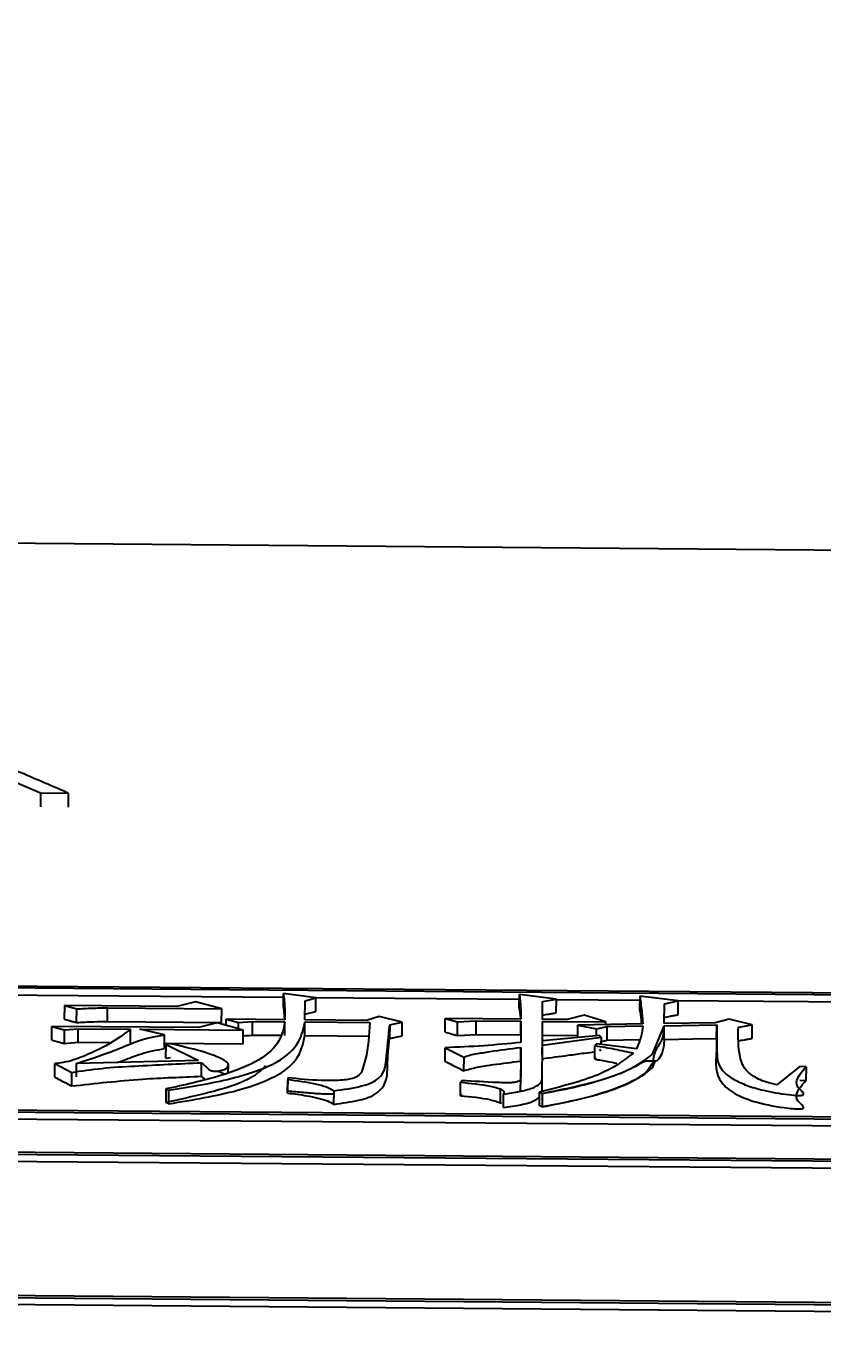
# Model space of a CAD drawing. Header units: millimetres. Extents: x 1726 to 4771, y 590 to 2743.
# Drawn here: x 2478.4 to 2483.99, y 2335.73 to 2344.85 of the extents above; entities that cross this region are included whole.
import ezdxf

# ---------------------------------------------------------------- set-up
doc = ezdxf.new("R2010")
doc.units = ezdxf.units.MM
doc.layers.add('AM_5', color=3, linetype='Continuous', lineweight=25)
doc.styles.add('SLDTEXTSTYLE1', font='txt.shx', dxfattribs={"width": 0.7, "bigfont": 'gbcbig.shx'})
doc.dimstyles.new('SLDDIMSTYLE12$0', dxfattribs={"dimtxt": 12, "dimasz": 10, "dimexe": 0, "dimexo": 0.0625, "dimgap": 0.875, "dimtad": 1, "dimdec": 1, "dimlfac": 1.8, "dimrnd": 1e-09, "dimzin": 12, "dimdsep": 46, "dimtxsty": 'SLDTEXTSTYLE1', "dimcen": 0.09, "dimdle": 8.16, "dimclrd": 3, "dimclre": 3, "dimadec": 0, "dimazin": 3, "dimtfac": 1, "dimtdec": 1, "dimtofl": 0, "dimtmove": 0, "dimatfit": 3, "dimfxl": 0, "dimfrac": 2, "dimtolj": 1, "dimlwd": 5, "dimlwe": 5, "dimarcsym": 0})

# ---------------------------------------------------------------- blocks, each defined once
blk = doc.blocks.new('*D50')
at = {"layer": 'AM_5', "color": 3, "lineweight": 5, "transparency": 16777216}
blk.add_line((2709.5179, 2483.6796), (2315.1182, 2483.6796), dxfattribs=at)
at = {"layer": 'AM_5', "color": 3, "linetype": 'Continuous', "lineweight": 5, "transparency": 16777216}
for p, q in [((2315.1182, 2473.6796), (2315.1182, 2159.8939)), ((2721.1936, 2149.8939), (2315.1182, 2149.8939))]:
    blk.add_line(p, q, dxfattribs=at)
at = {"layer": 'AM_5', "color": 3, "transparency": 16777216}
for points in [[(2313.4515, 2473.6796), (2316.7848, 2473.6796), (2315.1182, 2483.6796)], [(2313.4515, 2159.8939), (2316.7848, 2159.8939), (2315.1182, 2149.8939)]]:
    blk.add_solid(points, dxfattribs=at)
at = {"layer": 'Defpoints', "color": 0, "transparency": 16777216}
for p in [(2709.5804, 2483.6796), (2315.1182, 2149.8939), (2721.2561, 2149.8939)]:
    blk.add_point(p, dxfattribs=at)
at = {"layer": 'AM_5', "color": 0, "transparency": 16777216, "insert": (2300.5289, 2316.7867), "char_height": 12, "attachment_point": 5, "rotation": 90, "style": 'SLDTEXTSTYLE1'}
blk.add_mtext('\\A1;{\\H2.28571x;335}', dxfattribs=at)

msp = doc.modelspace()

# ---------------------------------------------------------------- linework, layer by layer
at = {"color": 7, "linetype": 'Continuous', "lineweight": 25}
for p, q in [((2490.1319, 2341.1208), (2462.6019, 2341.3507)), ((2478.2046, 2339.5973), (2478.5, 2339.4706)), ((2478.5, 2339.4706), (2478.6951, 2339.469)), ((2478.6951, 2339.469), (2478.6943, 2339.3715)), ((2493.1205, 2337.9919), (2471.1383, 2338.1752)), ((2493.0705, 2337.9795), (2471.1882, 2338.1619)), ((2477.1689, 2338.0641), (2480.204, 2338.0388)), ((2480.2034, 2337.9676), (2480.2042, 2338.0634)), ((2480.4313, 2338.0333), (2480.2042, 2338.0634)), ((2481.8584, 2337.9622), (2481.8592, 2338.058)), ((2482.1187, 2338.0249), (2481.8592, 2338.058)), ((2482.7029, 2338.0453), (2482.7021, 2337.9495)), ((2482.9732, 2338.0121), (2482.7029, 2338.0453)), ((2478.6679, 2337.9799), (2478.667, 2337.8842)), ((2478.6679, 2337.9799), (2478.7543, 2337.9563)), ((2479.4575, 2337.9733), (2478.6679, 2337.9799)), ((2478.7535, 2337.8607), (2478.7543, 2337.9563)), ((2478.9699, 2337.8675), (2478.9707, 2337.9631)), ((2478.9707, 2337.9631), (2479.7711, 2337.9564)), ((2479.5874, 2338.0064), (2479.4575, 2337.9733)), ((2479.7711, 2337.9564), (2479.5874, 2338.0064)), ((2479.7703, 2337.8608), (2479.7711, 2337.9564)), ((2480.2034, 2337.9676), (2480.2114, 2337.8809)), ((2480.355, 2337.8797), (2480.3555, 2338.0141)), ((2480.3555, 2338.0141), (2480.4313, 2338.0333)), ((2480.4021, 2338.0372), (2481.8589, 2338.025)), ((2480.4304, 2337.9375), (2480.4313, 2338.0333)), ((2482.0209, 2337.8832), (2482.0213, 2338.0087)), ((2482.0213, 2338.0087), (2482.1187, 2338.0249)), ((2482.1179, 2337.9291), (2482.1187, 2338.0249)), ((2482.1187, 2338.0229), (2482.7027, 2338.018)), ((2482.8753, 2337.853), (2482.8758, 2337.9931)), ((2482.8758, 2337.9931), (2482.9732, 2338.0121)), ((2482.9416, 2338.016), (2484.7522, 2338.0009)), ((2482.9724, 2337.9164), (2482.9732, 2338.0121)), ((2478.9699, 2337.8675), (2479.7703, 2337.8608)), ((2479.7383, 2337.8589), (2479.6084, 2337.8251)), ((2479.9221, 2337.8079), (2479.7383, 2337.8589)), ((2479.803, 2337.8409), (2479.8033, 2337.8843)), ((2479.8033, 2337.8843), (2479.8898, 2337.8605)), ((2480.2144, 2337.8809), (2479.8033, 2337.8843)), ((2479.8894, 2337.8169), (2479.8898, 2337.8605)), ((2479.8898, 2337.8605), (2479.9872, 2337.8684)), ((2479.9863, 2337.7728), (2479.9872, 2337.8684)), ((2479.9872, 2337.8684), (2480.2143, 2337.8665)), ((2480.2135, 2337.7709), (2480.2143, 2337.8665)), ((2480.3541, 2337.7698), (2480.3549, 2337.8653)), ((2480.3549, 2337.8653), (2480.8092, 2337.8615)), ((2480.7877, 2337.8761), (2480.355, 2337.8797)), ((2480.8743, 2337.9042), (2480.7877, 2337.8761)), ((2481.0364, 2337.8625), (2480.8743, 2337.9042)), ((2480.9498, 2337.8459), (2481.0364, 2337.8625)), ((2481.0356, 2337.767), (2481.0364, 2337.8625)), ((2481.3386, 2337.7933), (2481.3394, 2337.8888)), ((2481.3394, 2337.8888), (2481.4259, 2337.865)), ((2481.8694, 2337.8844), (2481.3394, 2337.8888)), ((2481.425, 2337.7695), (2481.4259, 2337.865)), ((2481.4259, 2337.865), (2481.5557, 2337.8726)), ((2481.5549, 2337.7771), (2481.5557, 2337.8726)), ((2481.5557, 2337.8726), (2481.8694, 2337.87)), ((2481.8685, 2337.7745), (2481.8694, 2337.87)), ((2481.8694, 2337.87), (2481.8688, 2337.7213)), ((2482.0203, 2337.7318), (2482.0208, 2337.8687)), ((2482.0208, 2337.8687), (2482.4643, 2337.865)), ((2482.1939, 2337.8817), (2482.0209, 2337.8832)), ((2482.313, 2337.9123), (2482.1939, 2337.8817)), ((2482.4643, 2337.865), (2482.313, 2337.9123)), ((2482.4642, 2337.8469), (2482.4643, 2337.865)), ((2483.2323, 2337.8586), (2482.8753, 2337.853)), ((2483.3298, 2337.8838), (2483.2323, 2337.8586)), ((2483.4919, 2337.8449), (2483.3298, 2337.8838)), ((2478.58, 2337.7382), (2478.5808, 2337.8336)), ((2478.5808, 2337.8336), (2478.6673, 2337.8096)), ((2479.6084, 2337.8251), (2478.5808, 2337.8336)), ((2478.6673, 2337.8096), (2478.6664, 2337.7141)), ((2478.6673, 2337.8096), (2478.7646, 2337.8175)), ((2478.7638, 2337.7221), (2478.7646, 2337.8175)), ((2478.7646, 2337.8175), (2479.1324, 2337.8145)), ((2479.1316, 2337.719), (2479.1324, 2337.8145)), ((2479.1973, 2337.8139), (2479.9221, 2337.8079)), ((2479.37, 2337.7745), (2479.1973, 2337.8139)), ((2479.3692, 2337.6791), (2479.37, 2337.7745)), ((2479.9212, 2337.7124), (2479.9221, 2337.8079)), ((2479.9863, 2337.7728), (2480.1834, 2337.7712)), ((2480.3541, 2337.7698), (2480.8084, 2337.766)), ((2480.9498, 2337.8458), (2480.949, 2337.7503)), ((2481.5549, 2337.7771), (2481.8685, 2337.7745)), ((2482.4207, 2337.7695), (2482.0203, 2337.7318)), ((2482.0205, 2337.7732), (2482.2689, 2337.7711)), ((2482.2688, 2337.7552), (2482.2695, 2337.8435)), ((2482.7239, 2337.8513), (2482.2695, 2337.8435)), ((2482.2695, 2337.8435), (2482.3992, 2337.8163)), ((2482.3988, 2337.7674), (2482.3992, 2337.8163)), ((2482.3992, 2337.8163), (2482.475, 2337.8331)), ((2482.4315, 2337.7577), (2482.4207, 2337.7695)), ((2482.4742, 2337.7376), (2482.475, 2337.8331)), ((2482.475, 2337.8331), (2482.7238, 2337.8369)), ((2482.7934, 2337.638), (2482.8753, 2337.8385)), ((2482.8744, 2337.743), (2482.8753, 2337.8385)), ((2482.8747, 2337.829), (2482.8748, 2337.8373)), ((2482.8752, 2337.8369), (2482.8752, 2337.8383)), ((2482.8753, 2337.8385), (2483.2431, 2337.8441)), ((2483.2422, 2337.7486), (2483.2431, 2337.8441)), ((2483.2437, 2337.7662), (2483.2424, 2337.7659)), ((2483.3945, 2337.8284), (2483.4919, 2337.8449)), ((2483.491, 2337.7494), (2483.4919, 2337.8449)), ((2478.7638, 2337.7221), (2478.9874, 2337.7202)), ((2479.3695, 2337.717), (2479.9212, 2337.7124)), ((2479.38, 2337.6112), (2479.3808, 2337.7066)), ((2479.4133, 2337.7122), (2479.3808, 2337.7066)), ((2479.3808, 2337.7066), (2479.6076, 2337.5943)), ((2481.338, 2337.5889), (2481.3389, 2337.6842)), ((2481.3389, 2337.6842), (2481.4681, 2337.6178)), ((2481.8687, 2337.6858), (2481.8679, 2337.4726)), ((2481.8679, 2337.5905), (2481.8687, 2337.6858)), ((2482.0193, 2337.4683), (2482.0202, 2337.7023)), ((2482.0195, 2337.6364), (2482.0203, 2337.7318)), ((2482.0202, 2337.7023), (2482.4315, 2337.7577)), ((2482.3871, 2337.6039), (2482.388, 2337.6992)), ((2482.3988, 2337.7109), (2482.388, 2337.6992)), ((2482.68, 2337.6761), (2482.3988, 2337.7109)), ((2482.4315, 2337.7577), (2482.431, 2337.707)), ((2482.4742, 2337.7376), (2482.7033, 2337.741)), ((2479.6076, 2337.5943), (2478.7529, 2337.5743)), ((2479.38, 2337.6112), (2479.4125, 2337.6169)), ((2481.4681, 2337.6178), (2481.4672, 2337.5226)), ((2481.8679, 2337.5905), (2481.8674, 2337.4708)), ((2482.3871, 2337.6039), (2482.398, 2337.6156)), ((2482.4199, 2337.6741), (2482.4306, 2337.6623)), ((2482.7926, 2337.5428), (2482.8137, 2337.5943)), ((2478.6006, 2337.4774), (2478.6015, 2337.5726)), ((2478.6015, 2337.5726), (2478.7199, 2337.5112)), ((2478.719, 2337.4161), (2478.7199, 2337.5112)), ((2478.7521, 2337.4792), (2478.7529, 2337.5743)), ((2479.6283, 2337.4839), (2479.6292, 2337.579)), ((2479.7874, 2337.4994), (2479.7495, 2337.5174)), ((2479.8175, 2337.5118), (2479.818, 2337.5627)), ((2483.8261, 2337.5531), (2483.6634, 2337.4241)), ((2483.8694, 2337.5497), (2483.8261, 2337.5531)), ((2483.8694, 2337.5497), (2483.8686, 2337.4546)), ((2480.2336, 2337.3668), (2480.2345, 2337.4618)), ((2480.2345, 2337.4737), (2480.2337, 2337.3787)), ((2481.4451, 2337.3475), (2481.4459, 2337.4425)), ((2481.4568, 2337.4546), (2481.4459, 2337.4425)), ((2481.8671, 2337.3775), (2481.8679, 2337.4726)), ((2482.0185, 2337.3732), (2482.0193, 2337.4683)), ((2483.8253, 2337.4579), (2483.8686, 2337.4546)), ((2479.3796, 2337.3953), (2479.3788, 2337.3004)), ((2479.3796, 2337.3953), (2479.4012, 2337.3859)), ((2479.4003, 2337.291), (2479.4012, 2337.3859)), ((2480.2336, 2337.3668), (2480.2337, 2337.3787)), ((2480.5579, 2337.2874), (2480.5587, 2337.3823)), ((2481.4451, 2337.3475), (2481.4559, 2337.3596)), ((2481.7259, 2337.2982), (2481.7268, 2337.3943)), ((2481.7476, 2337.2652), (2481.7485, 2337.3601)), ((2481.9973, 2337.3734), (2481.9965, 2337.2785)), ((2481.9973, 2337.3734), (2482.0189, 2337.364)), ((2482.0189, 2337.364), (2482.0181, 2337.2691)), ((2471.1346, 2337.2453), (2493.1168, 2337.0621)), ((2471.135, 2337.2935), (2493.1172, 2337.1102)), ((2471.1851, 2337.3075), (2493.0673, 2337.1251)), ((2479.4003, 2337.291), (2479.3788, 2337.3004)), ((2482.0181, 2337.2691), (2481.9965, 2337.2785)), ((2493.0661, 2336.8271), (2471.0839, 2337.0103)), ((2471.1334, 2336.9478), (2493.0156, 2336.7654)), ((2493.016, 2336.8126), (2471.1338, 2336.995)), ((2471.079, 2335.9454), (2493.0612, 2335.7622)), ((2471.0794, 2335.9922), (2493.0616, 2335.809)), ((2471.1295, 2336.0083), (2493.0117, 2335.8259))]:
    msp.add_line(p, q, dxfattribs=at)
at = {"color": 7, "linetype": 'Continuous', "lineweight": 25, "flags": 128}
for points in [[(2478.5, 2339.4706), (2478.4998, 2339.446), (2478.4996, 2339.4213), (2478.4992, 2339.3731)], [(2479.9217, 2337.7676), (2479.9376, 2337.7689), (2479.962, 2337.7709), (2479.9863, 2337.7728)], [(2481.425, 2337.7695), (2481.4738, 2337.7723), (2481.5143, 2337.7747), (2481.5549, 2337.7771)], [(2478.6664, 2337.7141), (2478.7151, 2337.7181), (2478.7638, 2337.7221)], [(2482.8744, 2337.743), (2482.9741, 2337.7445), (2483.0738, 2337.746), (2483.2422, 2337.7486)]]:
    msp.add_lwpolyline(points, dxfattribs=at)
at = {"color": 7, "linetype": 'Continuous', "lineweight": 25}
for points, knots in [([(2478.6951, 2339.469), (2478.6631, 2339.4829), (2478.5027, 2339.5526), (2478.1952, 2339.6825), (2477.9198, 2339.7917), (2477.7726, 2339.8501)], [0, 0, 0, 0, 0.104313, 0.521568, 1, 1, 1, 1]), ([(2480.2042, 2338.0634), (2480.208, 2338.0287), (2480.2146, 2337.9684), (2480.2145, 2337.907), (2480.2144, 2337.8809)], [0, 0, 0, 0, 0.575668, 1, 1, 1, 1]), ([(2481.8592, 2338.058), (2481.8627, 2338.0268), (2481.869, 2337.9695), (2481.8693, 2337.911), (2481.8694, 2337.8844)], [0, 0, 0, 0, 0.544272, 1, 1, 1, 1]), ([(2482.7029, 2338.0453), (2482.7088, 2338.0058), (2482.7182, 2337.9417), (2482.7223, 2337.8763), (2482.7239, 2337.8513)], [0, 0, 0, 0, 0.617116, 1, 1, 1, 1]), ([(2478.7543, 2337.9563), (2478.7898, 2337.9586), (2478.8608, 2337.9632), (2478.934, 2337.9631), (2478.9707, 2337.9631)], [0, 0, 0, 0, 0.4988667, 1, 1, 1, 1]), ([(2481.8584, 2337.9622), (2481.8614, 2337.9387), (2481.8648, 2337.9129), (2481.8658, 2337.8868), (2481.8659, 2337.8845)], [0, 0, 0, 0, 0.909896, 1, 1, 1, 1]), ([(2482.7021, 2337.9495), (2482.7059, 2337.9267), (2482.7113, 2337.8941), (2482.7144, 2337.8611), (2482.7153, 2337.8512)], [0, 0, 0, 0, 0.700728, 1, 1, 1, 1]), ([(2478.667, 2337.8842), (2478.6794, 2337.8809), (2478.7, 2337.8753), (2478.7288, 2337.8674), (2478.7453, 2337.8629), (2478.7535, 2337.8607)], [0, 0, 0, 0, 0.428609, 0.714304, 1, 1, 1, 1]), ([(2478.7535, 2337.8607), (2478.7933, 2337.8632), (2478.8644, 2337.8677), (2478.9376, 2337.8675), (2478.9699, 2337.8675)], [0, 0, 0, 0, 0.558823, 1, 1, 1, 1]), ([(2480.2143, 2337.8665), (2480.2055, 2337.8215), (2480.1878, 2337.7314), (2480.0564, 2337.596), (2479.7684, 2337.4797), (2479.5104, 2337.4237), (2479.3796, 2337.3953)], [0, 0, 0, 0, 0.244354, 0.489935, 0.74136, 1, 1, 1, 1]), ([(2479.4012, 2337.3859), (2479.552, 2337.4108), (2479.8486, 2337.4599), (2480.1857, 2337.5779), (2480.325, 2337.7225), (2480.345, 2337.8178), (2480.3549, 2337.8653)], [0, 0, 0, 0, 0.260193, 0.511851, 0.756551, 1, 1, 1, 1]), ([(2480.8092, 2337.8615), (2480.8051, 2337.7742), (2480.7999, 2337.6655), (2480.7599, 2337.5382), (2480.7445, 2337.4916), (2480.6899, 2337.4681), (2480.6435, 2337.4593), (2480.5696, 2337.4526), (2480.4275, 2337.4539), (2480.3116, 2337.4658), (2480.2345, 2337.4737)], [0, 0, 0, 0, 0.4898961, 0.6102723, 0.7064925, 0.7358579, 0.7655593, 0.7971729, 0.8650638, 1, 1, 1, 1]), ([(2480.3551, 2337.9185), (2480.3613, 2337.9201), (2480.3738, 2337.9232), (2480.3925, 2337.928), (2480.4115, 2337.9328), (2480.4241, 2337.936), (2480.4304, 2337.9375)], [0, 0, 0, 0, 0.2450045, 0.4966696, 0.7483348, 1, 1, 1, 1]), ([(2482.021, 2337.9131), (2482.0351, 2337.9154), (2482.0583, 2337.9193), (2482.0906, 2337.9246), (2482.1088, 2337.9276), (2482.1179, 2337.9291)], [0, 0, 0, 0, 0.436978, 0.718489, 1, 1, 1, 1]), ([(2482.8755, 2337.8975), (2482.889, 2337.9001), (2482.9119, 2337.9046), (2482.9442, 2337.9109), (2482.963, 2337.9145), (2482.9724, 2337.9164)], [0, 0, 0, 0, 0.417137, 0.708568, 1, 1, 1, 1]), ([(2479.1324, 2337.8145), (2479.0715, 2337.7694), (2478.9796, 2337.7014), (2478.8071, 2337.6258), (2478.7, 2337.5846), (2478.6216, 2337.575), (2478.6015, 2337.5726)], [0, 0, 0, 0, 0.493221, 0.743655, 0.934367, 1, 1, 1, 1]), ([(2478.7529, 2337.5743), (2478.856, 2337.6079), (2479.0363, 2337.6665), (2479.2038, 2337.7459), (2479.3363, 2337.7687), (2479.37, 2337.7745)], [0, 0, 0, 0, 0.4987489, 0.872406, 1, 1, 1, 1]), ([(2479.4003, 2337.291), (2479.5691, 2337.319), (2479.9, 2337.3739), (2480.3073, 2337.5424), (2480.3365, 2337.6841), (2480.3541, 2337.7698)], [0, 0, 0, 0, 0.291461, 0.571537, 1, 1, 1, 1]), ([(2480.5588, 2337.3822), (2480.6268, 2337.3919), (2480.7274, 2337.4061), (2480.8275, 2337.4392), (2480.9158, 2337.4984), (2480.9282, 2337.6406), (2480.9411, 2337.7637), (2480.9498, 2337.8458)], [0, 0, 0, 0, 0.132838, 0.196641, 0.258559, 0.505709, 1, 1, 1, 1]), ([(2480.949, 2337.7503), (2480.9634, 2337.7531), (2480.9923, 2337.7587), (2481.0212, 2337.7642), (2481.0356, 2337.767)], [0, 0, 0, 0, 0.5, 1, 1, 1, 1]), ([(2481.3386, 2337.7933), (2481.3509, 2337.7899), (2481.3715, 2337.7842), (2481.4003, 2337.7763), (2481.4168, 2337.7718), (2481.425, 2337.7695)], [0, 0, 0, 0, 0.4286115, 0.7143059, 1, 1, 1, 1]), ([(2482.7238, 2337.8369), (2482.7212, 2337.8141), (2482.7152, 2337.7607), (2482.6928, 2337.7069), (2482.68, 2337.6761)], [0, 0, 0, 0, 0.426568, 1, 1, 1, 1]), ([(2482.797, 2337.5901), (2482.7992, 2337.6032), (2482.8036, 2337.63), (2482.8284, 2337.6973), (2482.8626, 2337.7303), (2482.8723, 2337.7917), (2482.8745, 2337.8248), (2482.8751, 2337.8349), (2482.8753, 2337.8385)], [0, 0, 0, 0, 0.068352, 0.139472, 0.508143, 0.851675, 0.94747, 1, 1, 1, 1]), ([(2483.2431, 2337.8441), (2483.2428, 2337.7816), (2483.2423, 2337.6722), (2483.2503, 2337.5391), (2483.3586, 2337.4618), (2483.4499, 2337.4194), (2483.5776, 2337.3813), (2483.7054, 2337.3597), (2483.7988, 2337.3494), (2483.8318, 2337.3502), (2483.8409, 2337.3513), (2483.8462, 2337.3527), (2483.8502, 2337.3546), (2483.8541, 2337.3592), (2483.8503, 2337.3675), (2483.8364, 2337.3832), (2483.8029, 2337.4115), (2483.7989, 2337.4715), (2483.8412, 2337.5184), (2483.8694, 2337.5497)], [0, 0, 0, 0, 0.249545, 0.436315, 0.501271, 0.564646, 0.626364, 0.704484, 0.733965, 0.739063, 0.743353, 0.745337, 0.747325, 0.751675, 0.763079, 0.778003, 0.812665, 0.875175, 1, 1, 1, 1]), ([(2483.6634, 2337.4241), (2483.6387, 2337.43), (2483.5898, 2337.4416), (2483.5168, 2337.4719), (2483.4308, 2337.5308), (2483.3922, 2337.6566), (2483.3936, 2337.7596), (2483.3945, 2337.8284)], [0, 0, 0, 0, 0.065694, 0.129902, 0.255713, 0.503859, 1, 1, 1, 1]), ([(2478.58, 2337.7382), (2478.5923, 2337.7347), (2478.6129, 2337.729), (2478.6417, 2337.721), (2478.6582, 2337.7164), (2478.6664, 2337.7141)], [0, 0, 0, 0, 0.428613, 0.714306, 1, 1, 1, 1]), ([(2479.0399, 2337.581), (2479.0543, 2337.586), (2479.1125, 2337.6062), (2479.2007, 2337.6454), (2479.3127, 2337.6678), (2479.3692, 2337.6791)], [0, 0, 0, 0, 0.140791, 0.56707, 1, 1, 1, 1]), ([(2479.6292, 2337.5791), (2479.6438, 2337.5666), (2479.662, 2337.5509), (2479.6801, 2337.5315), (2479.6957, 2337.5245), (2479.7104, 2337.521), (2479.7193, 2337.5199), (2479.7287, 2337.5194), (2479.7415, 2337.5201), (2479.7614, 2337.5234), (2479.7828, 2337.5298), (2479.8083, 2337.541), (2479.8192, 2337.5574), (2479.8191, 2337.5771), (2479.725, 2337.6403), (2479.5603, 2337.6783), (2479.4133, 2337.7122)], [0, 0, 0, 0, 0.122721, 0.15416, 0.184961, 0.198897, 0.205533, 0.212114, 0.225991, 0.241808, 0.277356, 0.311034, 0.368969, 0.430506, 0.491702, 1, 1, 1, 1]), ([(2480.558, 2337.2873), (2480.6175, 2337.2958), (2480.717, 2337.3098), (2480.829, 2337.3434), (2480.9367, 2337.4245), (2480.9287, 2337.5662), (2480.9419, 2337.6866), (2480.9489, 2337.7503)], [0, 0, 0, 0, 0.117242, 0.195683, 0.274072, 0.616161, 1, 1, 1, 1]), ([(2481.8688, 2337.7213), (2481.7825, 2337.7129), (2481.6096, 2337.696), (2481.4292, 2337.6882), (2481.3389, 2337.6842)], [0, 0, 0, 0, 0.499593, 1, 1, 1, 1]), ([(2481.4681, 2337.6178), (2481.4794, 2337.6224), (2481.5025, 2337.6316), (2481.5683, 2337.644), (2481.6875, 2337.6636), (2481.7961, 2337.6769), (2481.8687, 2337.6858)], [0, 0, 0, 0, 0.1204161, 0.2446356, 0.4950585, 1, 1, 1, 1]), ([(2482.388, 2337.6992), (2482.4357, 2337.6913), (2482.5298, 2337.6758), (2482.6158, 2337.6562), (2482.6582, 2337.6466)], [0, 0, 0, 0, 0.507162, 1, 1, 1, 1]), ([(2482.4312, 2337.7281), (2482.4329, 2337.7285), (2482.4472, 2337.7317), (2482.4616, 2337.7348), (2482.4742, 2337.7376)], [0, 0, 0, 0, 0.1185362, 1, 1, 1, 1]), ([(2482.8744, 2337.743), (2482.8744, 2337.742), (2482.8739, 2337.733), (2482.872, 2337.6995), (2482.8643, 2337.6514), (2482.8303, 2337.5888), (2482.8082, 2337.5897), (2482.797, 2337.5901)], [0, 0, 0, 0, 0.014449, 0.133551, 0.495754, 0.7437, 1, 1, 1, 1]), ([(2483.2422, 2337.7486), (2483.2418, 2337.7147), (2483.2404, 2337.6129), (2483.2231, 2337.4805), (2483.3566, 2337.3619), (2483.5168, 2337.2976), (2483.6843, 2337.2669), (2483.7913, 2337.2555), (2483.8226, 2337.2548), (2483.8364, 2337.2558), (2483.8446, 2337.2574), (2483.85, 2337.26), (2483.8531, 2337.2652), (2483.8436, 2337.2835), (2483.8027, 2337.3125), (2483.7972, 2337.376), (2483.8389, 2337.4219), (2483.8686, 2337.4546)], [0, 0, 0, 0, 0.135472, 0.406763, 0.50628, 0.604985, 0.704283, 0.727912, 0.736946, 0.74078, 0.744655, 0.748047, 0.752351, 0.764139, 0.816594, 0.869623, 1, 1, 1, 1]), ([(2483.3937, 2337.7329), (2483.4079, 2337.7353), (2483.4313, 2337.7393), (2483.4638, 2337.7448), (2483.482, 2337.7478), (2483.491, 2337.7494)], [0, 0, 0, 0, 0.44, 0.72, 1, 1, 1, 1]), ([(2481.338, 2337.5889), (2481.3554, 2337.58), (2481.3856, 2337.5646), (2481.4287, 2337.5425), (2481.4544, 2337.5292), (2481.4672, 2337.5226)], [0, 0, 0, 0, 0.403119, 0.70156, 1, 1, 1, 1]), ([(2481.4672, 2337.5226), (2481.4977, 2337.5315), (2481.5597, 2337.5497), (2481.7013, 2337.5694), (2481.8046, 2337.5825), (2481.8679, 2337.5905)], [0, 0, 0, 0, 0.272969, 0.554337, 1, 1, 1, 1]), ([(2482.6582, 2337.6466), (2482.5882, 2337.5933), (2482.4463, 2337.4852), (2482.1484, 2337.4111), (2481.9973, 2337.3734)], [0, 0, 0, 0, 0.492671, 1, 1, 1, 1]), ([(2482.8015, 2337.5893), (2482.7754, 2337.5473), (2482.7488, 2337.5045), (2482.7107, 2337.4812), (2482.6447, 2337.4431), (2482.4853, 2337.3738), (2482.2537, 2337.3128), (2482.0888, 2337.2812), (2482.0361, 2337.2722), (2482.0181, 2337.2691)], [0, 0, 0, 0, 0.172585, 0.175983, 0.205093, 0.521257, 0.851512, 0.949107, 1, 1, 1, 1]), ([(2482.0189, 2337.364), (2482.1818, 2337.3972), (2482.4243, 2337.4466), (2482.671, 2337.5464), (2482.7501, 2337.6056), (2482.7934, 2337.638)], [0, 0, 0, 0, 0.480373, 0.715158, 1, 1, 1, 1]), ([(2482.0189, 2337.364), (2482.0362, 2337.367), (2482.2058, 2337.3959), (2482.4365, 2337.4523), (2482.6189, 2337.5267), (2482.6883, 2337.563), (2482.7097, 2337.5752), (2482.7158, 2337.5787), (2482.7496, 2337.5981), (2482.7758, 2337.5937), (2482.8015, 2337.5893)], [0, 0, 0, 0, 0.048659, 0.478007, 0.711563, 0.794803, 0.817387, 0.823945, 0.827352, 1, 1, 1, 1]), ([(2482.0199, 2337.607), (2482.0805, 2337.6152), (2482.1793, 2337.6285), (2482.3019, 2337.645), (2482.3638, 2337.6533), (2482.3876, 2337.6565)], [0, 0, 0, 0, 0.494943, 0.805963, 1, 1, 1, 1]), ([(2482.3871, 2337.6039), (2482.4176, 2337.599), (2482.4709, 2337.5904), (2482.5213, 2337.5804), (2482.5429, 2337.576)], [0, 0, 0, 0, 0.5722849, 1, 1, 1, 1]), ([(2478.7199, 2337.5112), (2478.7892, 2337.5217), (2478.9291, 2337.5429), (2479.2394, 2337.561), (2479.4731, 2337.5718), (2479.6292, 2337.579)], [0, 0, 0, 0, 0.246072, 0.496734, 1, 1, 1, 1]), ([(2480.079, 2337.5563), (2480.0496, 2337.5286), (2479.9343, 2337.4201), (2479.616, 2337.3515), (2479.3788, 2337.3004)], [0, 0, 0, 0, 0.254953, 1, 1, 1, 1]), ([(2482.0181, 2337.2691), (2482.181, 2337.3023), (2482.4234, 2337.3516), (2482.6702, 2337.4512), (2482.7492, 2337.5103), (2482.7926, 2337.5428)], [0, 0, 0, 0, 0.480491, 0.715254, 1, 1, 1, 1]), ([(2478.6006, 2337.4774), (2478.6181, 2337.4684), (2478.6466, 2337.4537), (2478.686, 2337.4333), (2478.708, 2337.4218), (2478.719, 2337.4161)], [0, 0, 0, 0, 0.442564, 0.721282, 1, 1, 1, 1]), ([(2478.719, 2337.4161), (2478.8829, 2337.4343), (2479.1776, 2337.4671), (2479.4897, 2337.4787), (2479.6283, 2337.4839)], [0, 0, 0, 0, 0.555914, 1, 1, 1, 1]), ([(2479.6284, 2337.4839), (2479.6344, 2337.4793), (2479.6438, 2337.4721), (2479.6523, 2337.4647), (2479.6554, 2337.462)], [0, 0, 0, 0, 0.634833, 1, 1, 1, 1]), ([(2480.2345, 2337.4737), (2480.2345, 2337.4715), (2480.2345, 2337.4675), (2480.2345, 2337.4635), (2480.2345, 2337.4618)], [0, 0, 0, 0, 0.56, 1, 1, 1, 1]), ([(2480.2345, 2337.4618), (2480.3001, 2337.4528), (2480.3979, 2337.4394), (2480.5106, 2337.4113), (2480.5429, 2337.3919), (2480.5587, 2337.3823)], [0, 0, 0, 0, 0.5097071, 0.7588632, 1, 1, 1, 1]), ([(2481.4459, 2337.4425), (2481.5179, 2337.4353), (2481.6077, 2337.4263), (2481.6979, 2337.4053), (2481.7331, 2337.3923), (2481.7539, 2337.3764), (2481.7503, 2337.3655), (2481.7485, 2337.3601)], [0, 0, 0, 0, 0.5135211, 0.6394479, 0.7623181, 0.8819096, 1, 1, 1, 1]), ([(2481.8681, 2337.4726), (2481.8675, 2337.4666), (2481.8666, 2337.4576), (2481.8488, 2337.4468), (2481.8258, 2337.4409), (2481.7968, 2337.4377), (2481.7549, 2337.4379), (2481.6411, 2337.4426), (2481.5385, 2337.4493), (2481.4568, 2337.4546)], [0, 0, 0, 0, 0.116135, 0.174978, 0.235386, 0.296971, 0.360825, 0.490326, 1, 1, 1, 1]), ([(2481.7485, 2337.3601), (2481.7861, 2337.3651), (2481.8604, 2337.3751), (2481.9515, 2337.3998), (2482.0107, 2337.4323), (2482.0165, 2337.4563), (2482.0193, 2337.4683)], [0, 0, 0, 0, 0.2601448, 0.513561, 0.7588753, 1, 1, 1, 1]), ([(2480.2336, 2337.3668), (2480.2789, 2337.3609), (2480.3532, 2337.3513), (2480.4463, 2337.3323), (2480.5172, 2337.3131), (2480.5445, 2337.2959), (2480.5579, 2337.2874)], [0, 0, 0, 0, 0.348073, 0.570364, 0.788384, 1, 1, 1, 1]), ([(2480.5585, 2337.3595), (2480.5223, 2337.3592), (2480.4485, 2337.3585), (2480.3429, 2337.3708), (2480.27, 2337.3761), (2480.2337, 2337.3787)], [0, 0, 0, 0, 0.32553, 0.66307, 1, 1, 1, 1]), ([(2481.4451, 2337.3475), (2481.5193, 2337.3409), (2481.6307, 2337.3311), (2481.7071, 2337.3043), (2481.7326, 2337.2954)], [0, 0, 0, 0, 0.666671, 1, 1, 1, 1]), ([(2481.7476, 2337.2652), (2481.7894, 2337.2709), (2481.8715, 2337.2822), (2481.9609, 2337.3078), (2481.9871, 2337.3286), (2481.997, 2337.3364)], [0, 0, 0, 0, 0.391298, 0.770324, 1, 1, 1, 1])]:
    msp.add_open_spline(points, degree=3, knots=knots, dxfattribs=at)

# ---------------------------------------------------------------- dimensions: what is measured, and where the dimension line sits
at = {"layer": 'AM_5'}
dim = msp.add_linear_dim(base=(2315.1182, 2149.8939), p1=(2709.5804, 2483.6796), p2=(2721.2561, 2149.8939), angle=90, text='{\\H2.28571x;335}', dimstyle='SLDDIMSTYLE12$0', override={"dimlfac": 1}, dxfattribs=at)
dim.commit()
dim.dimension.update_dxf_attribs({"geometry": '*D50', "text_midpoint": (2300.5289, 2316.7867)})

doc.saveas('drawing.dxf')
